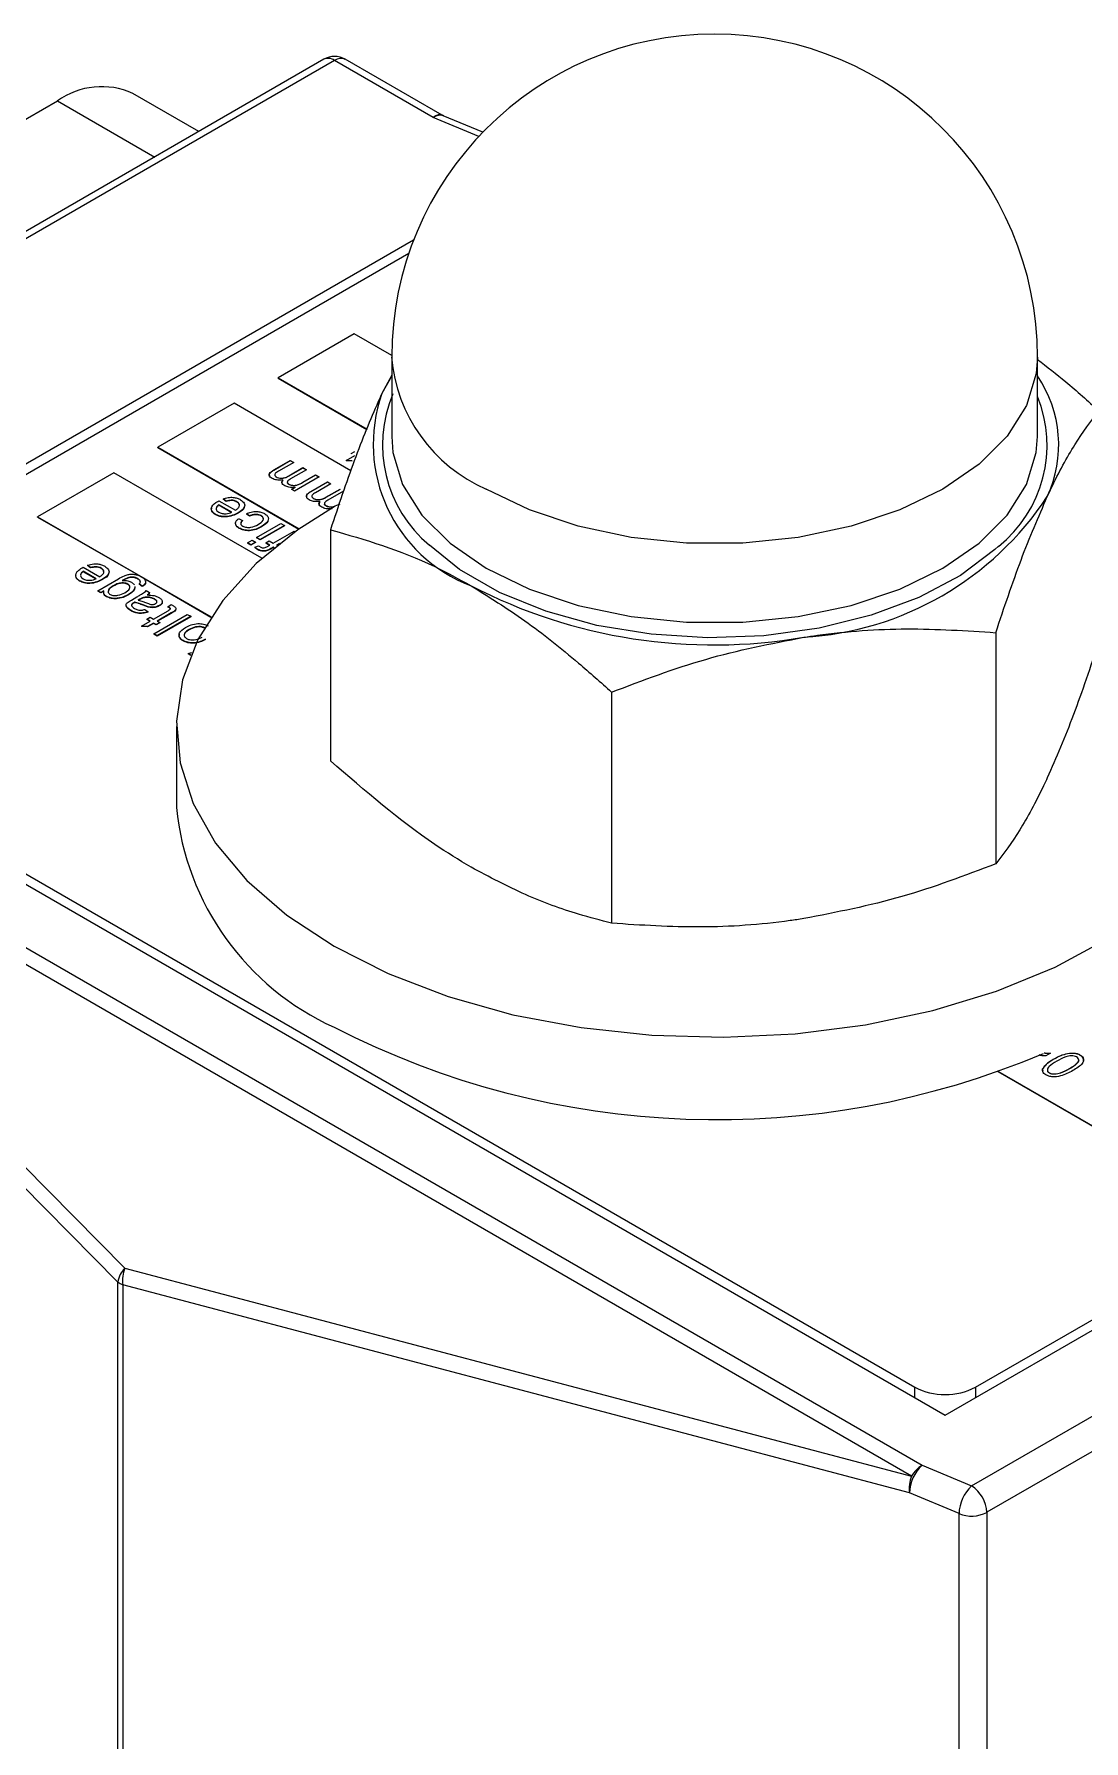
# Model space of a CAD drawing. Header units: millimetres. Extents: x 57 to 386, y 23 to 272.
# Drawn here: x 215.77 to 240.16, y 87.07 to 126.7 of the extents above; entities that cross this region are included whole.
import ezdxf

# ---------------------------------------------------------------- set-up
doc = ezdxf.new("R2010")
doc.units = ezdxf.units.MM

msp = doc.modelspace()

# ---------------------------------------------------------------- linework, layer by layer
at = {"color": 7, "lineweight": 5}
for p, q in [((222.501, 126.112), (201.288, 113.865)), ((222.751, 126.087), (201.538, 113.841)), ((225.042, 124.764), (222.751, 126.087)), ((225.252, 124.812), (223.001, 126.112)), ((219.599, 124.436), (218.066, 125.321)), ((200.053, 115.759), (216.316, 125.148)), ((225.28, 124.802), (225.26, 124.816)), ((226.194, 124.418), (225.277, 124.8)), ((224.588, 121.914), (207.131, 111.836)), ((224.475, 121.604), (208.262, 112.245)), ((223.21, 119.739), (221.443, 118.719)), ((224.078, 119.238), (223.21, 119.739)), ((224.078, 119.197), (224.078, 117.359)), ((239.078, 117.359), (239.078, 119.197)), ((221.443, 118.719), (223.507, 117.527)), ((221.443, 118.711), (221.443, 118.719)), ((221.443, 118.711), (223.504, 117.52)), ((224.078, 118.781), (223.851, 118.351)), ((224.078, 118.762), (223.851, 118.351)), ((220.417, 118.127), (218.65, 117.106)), ((223.129, 116.561), (220.417, 118.127)), ((218.65, 117.106), (221.931, 115.212)), ((218.65, 117.098), (218.65, 117.106)), ((218.65, 117.098), (221.925, 115.207)), ((223.019, 116.8), (223.221, 116.917)), ((223.14, 116.963), (223.221, 117.01)), ((223.14, 116.963), (223.14, 116.955)), ((217.624, 116.514), (215.856, 115.494)), ((221.066, 114.528), (217.624, 116.514)), ((221.338, 116.578), (221.724, 116.801)), ((221.724, 116.793), (221.338, 116.569)), ((221.338, 116.569), (221.338, 116.578)), ((221.805, 116.754), (221.449, 116.549)), ((221.689, 116.442), (222.017, 116.632)), ((222.017, 116.623), (221.689, 116.434)), ((221.724, 116.801), (221.805, 116.754)), ((221.724, 116.793), (221.724, 116.801)), ((221.798, 116.75), (221.724, 116.793)), ((222.098, 116.585), (221.731, 116.373)), ((222.017, 116.632), (222.098, 116.585)), ((222.017, 116.623), (222.017, 116.632)), ((222.091, 116.581), (222.017, 116.623)), ((223.16, 116.788), (223.019, 116.8)), ((223.019, 116.8), (223.019, 116.792)), ((223.16, 116.78), (223.019, 116.792)), ((221.399, 116.409), (221.399, 116.417)), ((221.551, 116.34), (221.551, 116.348)), ((221.689, 116.434), (221.689, 116.442)), ((221.69, 116.241), (221.69, 116.249)), ((221.755, 116.13), (221.834, 116.176)), ((221.825, 116.089), (221.755, 116.13)), ((221.834, 116.168), (221.762, 116.126)), ((222.391, 116.416), (221.825, 116.089)), ((221.834, 116.168), (221.834, 116.176)), ((222.017, 116.293), (222.31, 116.463)), ((222.31, 116.454), (222.017, 116.285)), ((222.017, 116.285), (222.017, 116.293)), ((222.2, 116.08), (222.586, 116.303)), ((222.586, 116.295), (222.2, 116.072)), ((222.31, 116.463), (222.391, 116.416)), ((222.31, 116.454), (222.31, 116.463)), ((222.384, 116.412), (222.31, 116.454)), ((222.667, 116.257), (222.311, 116.051)), ((222.551, 115.945), (222.879, 116.134)), ((222.879, 116.126), (222.551, 115.936)), ((222.586, 116.303), (222.667, 116.257)), ((222.586, 116.295), (222.586, 116.303)), ((222.66, 116.253), (222.586, 116.295)), ((220.039, 115.85), (220.065, 115.864)), ((220.065, 115.864), (220.449, 115.642)), ((220.362, 115.599), (220.065, 115.77)), ((220.065, 115.77), (220.065, 115.762)), ((220.354, 115.595), (220.065, 115.762)), ((220.237, 115.858), (220.166, 115.91)), ((220.166, 115.91), (220.166, 115.902)), ((220.237, 115.85), (220.166, 115.902)), ((220.237, 115.858), (220.237, 115.85)), ((220.485, 115.843), (220.485, 115.835)), ((222.2, 116.072), (222.2, 116.08)), ((222.26, 115.912), (222.26, 115.92)), ((222.413, 115.842), (222.413, 115.85)), ((222.551, 115.936), (222.551, 115.945)), ((222.552, 115.743), (222.552, 115.752)), ((222.96, 116.088), (222.593, 115.876)), ((215.856, 115.494), (219.882, 113.17)), ((215.856, 115.486), (215.856, 115.494)), ((215.856, 115.486), (218.226, 114.118)), ((219.98, 115.551), (219.98, 115.543)), ((220.514, 115.586), (220.514, 115.578)), ((220.522, 115.448), (220.613, 115.407)), ((220.613, 115.407), (220.613, 115.399)), ((220.775, 115.512), (220.704, 115.564)), ((220.704, 115.564), (220.704, 115.556)), ((220.775, 115.504), (220.704, 115.556)), ((220.775, 115.512), (220.775, 115.504)), ((220.94, 115.009), (221.505, 115.335)), ((221.045, 115.519), (221.045, 115.511)), ((221.505, 115.335), (221.586, 115.289)), ((220.538, 115.229), (220.538, 115.221)), ((220.727, 114.886), (220.839, 114.95)), ((220.839, 114.95), (220.919, 114.904)), ((220.94, 115.009), (220.94, 115.001)), ((221.02, 114.962), (220.94, 115.009)), ((221.02, 114.954), (220.94, 115.001)), ((221.586, 115.289), (221.02, 114.962)), ((221.586, 115.28), (221.02, 114.954)), ((221.02, 114.962), (221.02, 114.954)), ((221.057, 115.267), (221.057, 115.259)), ((221.155, 114.885), (221.236, 114.931)), ((221.236, 114.931), (221.326, 114.879)), ((221.326, 114.879), (221.811, 115.159)), ((221.586, 115.289), (221.586, 115.28)), ((221.811, 115.159), (221.836, 115.144)), ((222.655, 115.192), (222.655, 109.826)), ((220.727, 114.886), (220.727, 114.878)), ((220.808, 114.84), (220.727, 114.886)), ((220.808, 114.831), (220.727, 114.878)), ((220.919, 114.904), (220.808, 114.84)), ((220.919, 114.896), (220.808, 114.831)), ((220.808, 114.84), (220.808, 114.831)), ((220.902, 114.785), (220.987, 114.818)), ((220.902, 114.785), (220.902, 114.777)), ((220.919, 114.904), (220.919, 114.896)), ((220.97, 114.735), (220.97, 114.727)), ((220.987, 114.818), (221.036, 114.79)), ((221.246, 114.832), (221.155, 114.885)), ((221.155, 114.885), (221.155, 114.876)), ((221.239, 114.828), (221.155, 114.876)), ((221.193, 114.802), (221.246, 114.832)), ((221.326, 114.785), (221.268, 114.752)), ((221.326, 114.777), (221.268, 114.743)), ((221.268, 114.752), (221.268, 114.743)), ((221.35, 114.772), (221.326, 114.785)), ((221.326, 114.785), (221.326, 114.777)), ((221.344, 114.767), (221.326, 114.777)), ((221.47, 114.868), (221.407, 114.832)), ((221.407, 114.832), (221.417, 114.826)), ((221.433, 114.839), (221.414, 114.828)), ((216.848, 114.146), (216.848, 114.138)), ((216.889, 114.305), (216.914, 114.319)), ((216.914, 114.319), (217.298, 114.097)), ((217.212, 114.054), (216.914, 114.226)), ((216.914, 114.226), (216.914, 114.217)), ((217.212, 114.046), (216.914, 114.217)), ((217.086, 114.313), (217.015, 114.366)), ((217.015, 114.366), (217.015, 114.357)), ((217.086, 114.305), (217.015, 114.357)), ((217.086, 114.313), (217.086, 114.305)), ((217.334, 114.298), (217.334, 114.29)), ((216.829, 114.006), (216.829, 113.998)), ((217.25, 113.775), (217.735, 114.054)), ((217.321, 113.734), (217.25, 113.775)), ((217.25, 113.775), (217.25, 113.767)), ((217.321, 113.726), (217.25, 113.767)), ((217.393, 113.776), (217.321, 113.734)), ((217.393, 113.767), (217.321, 113.726)), ((217.321, 113.734), (217.321, 113.726)), ((217.363, 114.042), (217.363, 114.034)), ((217.61, 113.889), (217.61, 113.881)), ((217.951, 114.077), (217.951, 114.069)), ((217.953, 113.929), (217.953, 113.921)), ((218.035, 113.975), (218.104, 113.91)), ((218.109, 113.876), (218.113, 113.849)), ((218.109, 113.868), (218.113, 113.841)), ((218.113, 113.849), (218.113, 113.841)), ((218.184, 114.053), (218.184, 114.044)), ((218.281, 113.88), (218.21, 113.932)), ((218.21, 113.932), (218.21, 113.924)), ((218.281, 113.872), (218.21, 113.924)), ((218.28, 114.087), (219.879, 113.164)), ((218.281, 113.88), (218.281, 113.872)), ((218.375, 113.779), (218.456, 113.732)), ((218.456, 113.732), (218.456, 113.724)), ((217.457, 113.644), (217.457, 113.636)), ((217.965, 113.686), (217.965, 113.677)), ((218.013, 113.323), (218.013, 113.315)), ((218.032, 113.558), (218.159, 113.631)), ((218.112, 113.511), (218.089, 113.497)), ((218.112, 113.502), (218.089, 113.489)), ((218.089, 113.497), (218.089, 113.489)), ((218.112, 113.511), (218.112, 113.502)), ((218.227, 113.577), (218.193, 113.557)), ((218.227, 113.569), (218.193, 113.549)), ((218.227, 113.577), (218.227, 113.569)), ((218.307, 113.445), (218.307, 113.437)), ((218.344, 113.342), (218.415, 113.289)), ((218.57, 113.584), (218.57, 113.576)), ((218.681, 113.431), (218.681, 113.422)), ((218.883, 113.404), (218.954, 113.456)), ((218.918, 113.384), (218.883, 113.404)), ((218.883, 113.404), (218.883, 113.396)), ((218.918, 113.375), (218.883, 113.396)), ((218.918, 113.384), (218.918, 113.375)), ((218.954, 113.456), (219.013, 113.422)), ((218.267, 112.955), (218.469, 113.072)), ((218.408, 112.943), (218.267, 112.955)), ((218.267, 112.955), (218.267, 112.947)), ((218.408, 112.935), (218.267, 112.947)), ((218.388, 113.118), (218.469, 113.165)), ((218.469, 113.072), (218.388, 113.118)), ((218.388, 113.118), (218.388, 113.11)), ((218.462, 113.067), (218.388, 113.11)), ((218.55, 113.025), (218.408, 112.943)), ((218.55, 113.017), (218.408, 112.935)), ((218.408, 112.943), (218.408, 112.935)), ((218.415, 113.289), (218.415, 113.281)), ((218.469, 113.165), (218.55, 113.118)), ((218.55, 113.118), (218.884, 113.312)), ((218.61, 112.99), (218.55, 113.025)), ((218.55, 113.025), (218.55, 113.017)), ((218.61, 112.982), (218.55, 113.017)), ((218.553, 112.778), (219.33, 113.227)), ((218.691, 113.037), (218.61, 112.99)), ((218.691, 113.028), (218.61, 112.982)), ((218.61, 112.99), (218.61, 112.982)), ((218.953, 113.258), (218.63, 113.072)), ((218.63, 113.072), (218.691, 113.037)), ((219.411, 113.181), (218.633, 112.732)), ((219.411, 113.172), (218.633, 112.723)), ((218.953, 113.25), (218.637, 113.067)), ((218.691, 113.037), (218.691, 113.028)), ((218.953, 113.258), (218.953, 113.25)), ((219.33, 113.227), (219.411, 113.181)), ((219.411, 113.181), (219.411, 113.172)), ((218.553, 112.778), (218.553, 112.77)), ((218.633, 112.732), (218.553, 112.778)), ((218.633, 112.723), (218.553, 112.77)), ((218.633, 112.732), (218.633, 112.723)), ((219.232, 112.619), (219.232, 112.611)), ((219.374, 112.875), (219.374, 112.867)), ((238.11, 112.801), (238.11, 107.436)), ((219.352, 112.316), (219.437, 112.34)), ((219.413, 112.282), (219.352, 112.316)), ((219.352, 112.316), (219.352, 112.308)), ((219.41, 112.275), (219.352, 112.308)), ((207.131, 111.836), (236.933, 94.632)), ((204.689, 111.383), (217.88, 98.051)), ((236.153, 93.219), (204.689, 111.383)), ((204.932, 111.636), (236.397, 93.472)), ((208.262, 111.428), (236.226, 95.285)), ((229.187, 111.421), (229.187, 106.055)), ((217.718, 97.726), (204.527, 111.058)), ((219.078, 110.623), (219.078, 108.745)), ((236.933, 94.632), (256.025, 105.653)), ((237.548, 92.992), (258.866, 105.299)), ((237.64, 95.285), (254.894, 105.245)), ((259.219, 104.686), (237.901, 92.38)), ((239.38, 103.039), (239.269, 102.975)), ((239.197, 102.666), (239.197, 102.675)), ((239.197, 102.666), (239.202, 102.624)), ((239.444, 102.89), (239.444, 102.898)), ((239.818, 102.674), (239.818, 102.682)), ((240.071, 102.988), (240.071, 102.996)), ((238.16, 102.618), (243.255, 99.677)), ((238.16, 102.61), (243.255, 99.669)), ((239.356, 102.573), (239.356, 102.581)), ((217.88, 98.051), (236.153, 93.219)), ((217.718, 68.91), (217.718, 97.726)), ((217.831, 97.661), (217.831, 68.845)), ((236.104, 92.829), (217.831, 97.661)), ((236.397, 93.472), (237.548, 92.992)), ((237.255, 92.35), (236.104, 92.829)), ((237.255, 60.75), (237.255, 92.35)), ((237.901, 92.38), (237.901, 60.779))]:
    msp.add_line(p, q, dxfattribs=at)
at = {"color": 8, "lineweight": 5}
for p, q in [((216.316, 125.148), (218.574, 123.844)), ((226.103, 124.322), (225.042, 124.764)), ((236.226, 95.04), (236.226, 95.285)), ((237.64, 95.285), (237.64, 95.04))]:
    msp.add_line(p, q, dxfattribs=at)
at = {"color": 8, "lineweight": 5, "flags": 128}
msp.add_lwpolyline([(239.078, 119.197), (239.049, 118.819), (238.822, 118.076), (238.375, 117.367), (237.722, 116.713), (236.881, 116.135), (235.88, 115.65), (234.748, 115.273), (233.519, 115.014), (232.232, 114.883), (230.924, 114.883), (229.637, 115.014), (228.408, 115.273), (227.276, 115.65), (226.275, 116.135)], dxfattribs=at)
at = {"color": 7, "lineweight": 5, "flags": 128}
for points in [[(224.078, 117.359), (224.106, 116.982), (224.333, 116.239), (224.781, 115.53), (225.434, 114.876), (226.275, 114.298), (227.276, 113.813), (228.408, 113.435), (229.637, 113.177), (230.924, 113.046), (232.232, 113.046), (233.519, 113.177), (234.748, 113.435), (235.88, 113.813), (236.881, 114.298), (237.722, 114.876), (238.375, 115.53), (238.822, 116.239), (239.049, 116.982), (239.078, 117.359)], [(222.767, 115.742), (221.899, 115.189), (220.931, 114.404), (220.153, 113.551), (219.579, 112.645), (219.219, 111.704), (219.08, 110.744), (219.163, 109.781), (219.469, 108.833), (219.99, 107.917), (220.718, 107.05), (221.64, 106.246), (222.739, 105.52)], [(238.173, 114.806), (238.09, 114.729), (237.286, 114.129), (236.318, 113.615), (235.213, 113.204), (234.004, 112.906), (232.725, 112.731), (231.413, 112.682), (230.106, 112.763), (228.842, 112.969), (227.656, 113.297), (226.582, 113.735), (225.653, 114.271), (224.954, 114.833)], [(222.739, 105.52), (223.996, 104.886), (225.388, 104.354), (226.891, 103.933), (228.477, 103.632), (230.119, 103.456), (231.787, 103.408), (233.451, 103.488), (235.081, 103.696), (236.649, 104.027), (238.127, 104.477), (239.488, 105.035), (240.707, 105.694)]]:
    msp.add_lwpolyline(points, dxfattribs=at)
at = {"color": 7, "lineweight": 5}
for centre, radius, start, end in [((231.578, 119.197), 7.5, 0, 180), ((222.751, 125.679), 0.5, 60.0027, 119.9973), ((217.341, 123.717), 1.76, 65.6934, 125.6171), ((236.721, 117.161), 2.85, 335.0793, 34.1991), ((227.167, 117.179), 3.517, 160.5391, 249.2579), ((233.211, 119.984), 7.303, 273.4335, 326.5612), ((231.564, 124.797), 12.28, 242.6428, 279.7711), ((225.341, 109.374), 6.295, 185.7367, 245.5834), ((231.63, 120.969), 19.474, 242.8358, 292.9336), ((218.345, 97.617), 0.636, 136.8918, 170.054), ((218.643, 97.757), 0.817, 158.881, 186.691), ((218.008, 98.097), 0.47, 232.0459, 247.9594), ((236.933, 96.65), 1.537, 242.6093, 297.3904), ((236.916, 92.925), 0.817, 158.8798, 186.6927), ((237.008, 92.805), 0.904, 132.5276, 178.4794), ((236.774, 92.864), 0.715, 121.8735, 150.2581), ((238.159, 92.326), 0.904, 132.528, 178.4789), ((237.133, 92.345), 0.768, 2.606, 57.394), ((237.545, 93.075), 0.782, 248.2028, 297.1007)]:
    msp.add_arc(centre, radius, start, end, dxfattribs=at)
at = {"color": 8, "lineweight": 5}
for centre, radius, start, end in [((222.604, 125.882), 0.252, 54.3846, 114.3053), ((222.897, 125.882), 0.251, 65.6942, 125.6156), ((227.736, 119.503), 3.671, 184.7824, 246.5379), ((226.9, 117.16), 3.034, 157.0355, 230.1105), ((236.293, 117.151), 3.006, 308.7126, 22.113)]:
    msp.add_arc(centre, radius, start, end, dxfattribs=at)
for major_axis, ratio, start_param, end_param in [((0.197, 0.462), 0.479382, 6.216921, 7.010721), ((0.256, 0.433), 0.576712, 0.080386, 0.7975)]:
    msp.add_ellipse((225.042, 124.356), major_axis=major_axis, ratio=ratio, start_param=start_param, end_param=end_param, dxfattribs=at)
at = {"color": 7, "lineweight": 5}
for points, knots in [([(239.078, 119.142), (239.298, 118.974), (239.778, 118.606), (240.247, 118.182), (240.501, 117.952)], [0, 0, 0, 0, 0.457396, 1, 1, 1, 1]), ([(223.851, 118.351), (223.822, 118.289), (223.608, 117.821), (223.203, 116.822), (222.839, 115.738), (222.655, 115.192)], [0, 0, 0, 0, 0.0700856, 0.5307825, 1, 1, 1, 1]), ([(239.305, 115.96), (239.334, 116.02), (239.548, 116.477), (239.953, 117.222), (240.317, 117.707), (240.501, 117.952)], [0, 0, 0, 0, 0.0700853, 0.5307819, 1, 1, 1, 1]), ([(221.338, 116.569), (221.314, 116.554), (221.265, 116.523), (221.226, 116.475), (221.238, 116.448), (221.241, 116.441)], [0, 0, 0, 0, 0.434431, 0.865138, 1, 1, 1, 1]), ([(221.301, 116.38), (221.285, 116.391), (221.253, 116.412), (221.23, 116.454), (221.242, 116.516), (221.298, 116.552), (221.338, 116.578)], [0, 0, 0, 0, 0.187392, 0.374275, 0.56104, 1, 1, 1, 1]), ([(221.449, 116.549), (221.416, 116.53), (221.375, 116.507), (221.36, 116.469), (221.365, 116.443), (221.385, 116.428), (221.399, 116.417)], [0, 0, 0, 0, 0.500125, 0.625703, 0.751244, 1, 1, 1, 1]), ([(221.551, 116.348), (221.5, 116.343), (221.408, 116.335), (221.334, 116.366), (221.301, 116.38)], [0, 0, 0, 0, 0.560246, 1, 1, 1, 1]), ([(221.399, 116.417), (221.414, 116.41), (221.446, 116.394), (221.509, 116.387), (221.599, 116.395), (221.652, 116.423), (221.689, 116.442)], [0, 0, 0, 0, 0.186947, 0.373646, 0.560495, 1, 1, 1, 1]), ([(221.689, 116.434), (221.666, 116.422), (221.621, 116.397), (221.539, 116.378), (221.456, 116.383), (221.418, 116.4), (221.399, 116.409)], [0, 0, 0, 0, 0.281284, 0.560597, 0.780206, 1, 1, 1, 1]), ([(221.594, 116.211), (221.578, 116.222), (221.546, 116.243), (221.525, 116.281), (221.528, 116.317), (221.543, 116.338), (221.551, 116.348)], [0, 0, 0, 0, 0.280179, 0.559682, 0.779684, 1, 1, 1, 1]), ([(221.551, 116.34), (221.541, 116.327), (221.524, 116.306), (221.53, 116.284), (221.532, 116.277)], [0, 0, 0, 0, 0.64197, 1, 1, 1, 1]), ([(221.834, 116.176), (221.811, 116.174), (221.763, 116.168), (221.675, 116.176), (221.625, 116.198), (221.594, 116.211)], [0, 0, 0, 0, 0.280896, 0.561632, 1, 1, 1, 1]), ([(221.731, 116.373), (221.702, 116.355), (221.665, 116.333), (221.653, 116.297), (221.657, 116.273), (221.677, 116.259), (221.69, 116.249)], [0, 0, 0, 0, 0.4993, 0.6249, 0.750603, 1, 1, 1, 1]), ([(221.69, 116.241), (221.676, 116.25), (221.659, 116.261), (221.657, 116.276), (221.657, 116.278)], [0, 0, 0, 0, 0.842504, 1, 1, 1, 1]), ([(221.69, 116.249), (221.702, 116.243), (221.726, 116.231), (221.772, 116.221), (221.82, 116.219), (221.913, 116.234), (221.971, 116.267), (222.017, 116.293)], [0, 0, 0, 0, 0.125226, 0.250358, 0.375564, 0.500681, 1, 1, 1, 1]), ([(222.017, 116.285), (221.971, 116.259), (221.913, 116.226), (221.82, 116.211), (221.772, 116.213), (221.726, 116.223), (221.702, 116.235), (221.69, 116.241)], [0, 0, 0, 0, 0.499319, 0.624436, 0.749642, 0.874774, 1, 1, 1, 1]), ([(219.98, 115.551), (219.947, 115.577), (219.881, 115.628), (219.89, 115.749), (219.983, 115.811), (220.039, 115.85)], [0, 0, 0, 0, 0.279616, 0.559853, 1, 1, 1, 1]), ([(220.065, 115.77), (220.046, 115.757), (220.014, 115.733), (220.003, 115.703), (219.999, 115.69)], [0, 0, 0, 0, 0.56078, 1, 1, 1, 1]), ([(220.065, 115.762), (220.046, 115.749), (220.014, 115.725), (220.003, 115.695), (219.999, 115.682)], [0, 0, 0, 0, 0.56078, 1, 1, 1, 1]), ([(220.166, 115.91), (220.202, 115.921), (220.275, 115.944), (220.393, 115.947), (220.493, 115.926), (220.542, 115.901), (220.566, 115.889)], [0, 0, 0, 0, 0.280367, 0.559609, 0.779601, 1, 1, 1, 1]), ([(220.485, 115.843), (220.465, 115.852), (220.426, 115.871), (220.334, 115.88), (220.274, 115.866), (220.237, 115.858)], [0, 0, 0, 0, 0.28039, 0.560275, 1, 1, 1, 1]), ([(220.485, 115.835), (220.465, 115.844), (220.426, 115.863), (220.334, 115.872), (220.274, 115.858), (220.237, 115.85)], [0, 0, 0, 0, 0.28039, 0.560275, 1, 1, 1, 1]), ([(220.449, 115.642), (220.472, 115.658), (220.518, 115.691), (220.549, 115.748), (220.538, 115.804), (220.502, 115.83), (220.485, 115.843)], [0, 0, 0, 0, 0.281042, 0.560534, 0.780369, 1, 1, 1, 1]), ([(220.537, 115.769), (220.536, 115.777), (220.533, 115.802), (220.504, 115.822), (220.485, 115.835)], [0, 0, 0, 0, 0.336728, 1, 1, 1, 1]), ([(220.566, 115.889), (220.601, 115.863), (220.67, 115.812), (220.666, 115.689), (220.572, 115.625), (220.514, 115.586)], [0, 0, 0, 0, 0.2801064, 0.5599596, 1, 1, 1, 1]), ([(220.653, 115.727), (220.653, 115.72), (220.657, 115.662), (220.58, 115.617), (220.514, 115.578)], [0, 0, 0, 0, 0.133078, 1, 1, 1, 1]), ([(222.2, 116.072), (222.175, 116.057), (222.127, 116.026), (222.088, 115.977), (222.1, 115.95), (222.103, 115.944)], [0, 0, 0, 0, 0.434431, 0.865138, 1, 1, 1, 1]), ([(222.163, 115.883), (222.147, 115.893), (222.115, 115.915), (222.092, 115.956), (222.103, 116.019), (222.16, 116.055), (222.2, 116.08)], [0, 0, 0, 0, 0.187392, 0.374275, 0.56104, 1, 1, 1, 1]), ([(222.413, 115.85), (222.361, 115.846), (222.269, 115.837), (222.196, 115.869), (222.163, 115.883)], [0, 0, 0, 0, 0.560246, 1, 1, 1, 1]), ([(222.311, 116.051), (222.278, 116.033), (222.237, 116.01), (222.222, 115.972), (222.227, 115.946), (222.247, 115.93), (222.26, 115.92)], [0, 0, 0, 0, 0.500124, 0.625703, 0.751244, 1, 1, 1, 1]), ([(222.26, 115.92), (222.276, 115.912), (222.308, 115.897), (222.371, 115.889), (222.461, 115.898), (222.514, 115.925), (222.551, 115.945)], [0, 0, 0, 0, 0.186947, 0.373646, 0.560495, 1, 1, 1, 1]), ([(222.551, 115.936), (222.528, 115.924), (222.482, 115.9), (222.401, 115.88), (222.318, 115.885), (222.279, 115.903), (222.26, 115.912)], [0, 0, 0, 0, 0.281284, 0.560597, 0.780207, 1, 1, 1, 1]), ([(222.456, 115.714), (222.44, 115.724), (222.408, 115.745), (222.387, 115.783), (222.39, 115.82), (222.405, 115.84), (222.413, 115.85)], [0, 0, 0, 0, 0.280178, 0.559681, 0.779684, 1, 1, 1, 1]), ([(222.413, 115.842), (222.402, 115.829), (222.386, 115.809), (222.392, 115.787), (222.394, 115.779)], [0, 0, 0, 0, 0.641971, 1, 1, 1, 1]), ([(222.696, 115.679), (222.672, 115.676), (222.625, 115.671), (222.537, 115.678), (222.487, 115.7), (222.456, 115.714)], [0, 0, 0, 0, 0.280897, 0.561631, 1, 1, 1, 1]), ([(222.593, 115.876), (222.563, 115.858), (222.527, 115.835), (222.514, 115.8), (222.519, 115.775), (222.539, 115.761), (222.552, 115.752)], [0, 0, 0, 0, 0.4993, 0.6249, 0.750602, 1, 1, 1, 1]), ([(222.552, 115.743), (222.54, 115.751), (222.523, 115.763), (222.519, 115.778), (222.518, 115.783)], [0, 0, 0, 0, 0.655309, 1, 1, 1, 1]), ([(222.552, 115.752), (222.564, 115.745), (222.588, 115.733), (222.633, 115.723), (222.681, 115.722), (222.774, 115.737), (222.832, 115.77), (222.879, 115.796)], [0, 0, 0, 0, 0.1252267, 0.2503586, 0.3755642, 0.5006815, 1, 1, 1, 1]), ([(222.679, 115.715), (222.664, 115.715), (222.633, 115.715), (222.588, 115.725), (222.564, 115.737), (222.552, 115.743)], [0, 0, 0, 0, 0.32393, 0.661837, 1, 1, 1, 1]), ([(238.11, 112.801), (238.304, 113.382), (238.696, 114.556), (239.101, 115.489), (239.305, 115.96)], [0, 0, 0, 0, 0.4954582, 1, 1, 1, 1]), ([(219.98, 115.543), (219.945, 115.569), (219.884, 115.613), (219.896, 115.668), (219.901, 115.691)], [0, 0, 0, 0, 0.58012, 1, 1, 1, 1]), ([(220.514, 115.586), (220.472, 115.564), (220.388, 115.52), (220.234, 115.491), (220.084, 115.502), (220.015, 115.535), (219.98, 115.551)], [0, 0, 0, 0, 0.281031, 0.560319, 0.780132, 1, 1, 1, 1]), ([(220.514, 115.578), (220.472, 115.556), (220.388, 115.512), (220.234, 115.483), (220.084, 115.494), (220.015, 115.527), (219.98, 115.543)], [0, 0, 0, 0, 0.281031, 0.560319, 0.780132, 1, 1, 1, 1]), ([(219.999, 115.69), (219.998, 115.682), (219.998, 115.661), (220.017, 115.627), (220.046, 115.608), (220.06, 115.598)], [0, 0, 0, 0, 0.252195, 0.626118, 1, 1, 1, 1]), ([(220.06, 115.598), (220.085, 115.587), (220.135, 115.564), (220.225, 115.559), (220.304, 115.572), (220.343, 115.59), (220.362, 115.599)], [0, 0, 0, 0, 0.2794556, 0.5589589, 0.779198, 1, 1, 1, 1]), ([(220.538, 115.229), (220.513, 115.247), (220.462, 115.281), (220.446, 115.346), (220.472, 115.403), (220.506, 115.433), (220.522, 115.448)], [0, 0, 0, 0, 0.279758, 0.5588849, 0.7791911, 1, 1, 1, 1]), ([(220.538, 115.221), (220.511, 115.238), (220.468, 115.266), (220.463, 115.302), (220.461, 115.316)], [0, 0, 0, 0, 0.626732, 1, 1, 1, 1]), ([(220.613, 115.407), (220.602, 115.395), (220.579, 115.372), (220.568, 115.335), (220.582, 115.3), (220.606, 115.284), (220.618, 115.276)], [0, 0, 0, 0, 0.280574, 0.560143, 0.77998, 1, 1, 1, 1]), ([(220.613, 115.399), (220.601, 115.387), (220.581, 115.369), (220.578, 115.348), (220.577, 115.34)], [0, 0, 0, 0, 0.628428, 1, 1, 1, 1]), ([(220.618, 115.276), (220.645, 115.264), (220.701, 115.241), (220.846, 115.245), (220.923, 115.285), (220.975, 115.313)], [0, 0, 0, 0, 0.2496404, 0.4997459, 1, 1, 1, 1]), ([(220.704, 115.564), (220.74, 115.579), (220.813, 115.607), (220.935, 115.619), (221.047, 115.604), (221.1, 115.578), (221.126, 115.566)], [0, 0, 0, 0, 0.280643, 0.559968, 0.779932, 1, 1, 1, 1]), ([(221.045, 115.519), (221.029, 115.527), (220.997, 115.542), (220.937, 115.55), (220.869, 115.545), (220.816, 115.529), (220.784, 115.516), (220.775, 115.512)], [0, 0, 0, 0, 0.205457, 0.411896, 0.601044, 0.890647, 1, 1, 1, 1]), ([(221.045, 115.511), (221.023, 115.521), (220.978, 115.541), (220.872, 115.542), (220.812, 115.518), (220.775, 115.504)], [0, 0, 0, 0, 0.279727, 0.559622, 1, 1, 1, 1]), ([(220.975, 115.313), (221.023, 115.342), (221.083, 115.38), (221.102, 115.439), (221.098, 115.468), (221.079, 115.497), (221.057, 115.512), (221.045, 115.519)], [0, 0, 0, 0, 0.498499, 0.623918, 0.74931, 0.874601, 1, 1, 1, 1]), ([(221.097, 115.451), (221.096, 115.454), (221.095, 115.467), (221.079, 115.489), (221.056, 115.504), (221.045, 115.511)], [0, 0, 0, 0, 0.127748, 0.563687, 1, 1, 1, 1]), ([(221.126, 115.566), (221.15, 115.549), (221.197, 115.517), (221.221, 115.453), (221.199, 115.36), (221.116, 115.305), (221.057, 115.267)], [0, 0, 0, 0, 0.186999, 0.373864, 0.560951, 1, 1, 1, 1]), ([(221.207, 115.413), (221.205, 115.403), (221.195, 115.342), (221.12, 115.297), (221.057, 115.259)], [0, 0, 0, 0, 0.174675, 1, 1, 1, 1]), ([(221.057, 115.267), (221.016, 115.245), (220.935, 115.202), (220.786, 115.171), (220.64, 115.181), (220.572, 115.213), (220.538, 115.229)], [0, 0, 0, 0, 0.281142, 0.56039, 0.780098, 1, 1, 1, 1]), ([(221.057, 115.259), (221.016, 115.237), (220.935, 115.194), (220.786, 115.162), (220.64, 115.173), (220.572, 115.205), (220.538, 115.221)], [0, 0, 0, 0, 0.281142, 0.56039, 0.780098, 1, 1, 1, 1]), ([(222.655, 115.192), (223.458, 114.961), (224.535, 114.652), (225.64, 114.044), (225.921, 113.89)], [0, 0, 0, 0, 0.745921, 1, 1, 1, 1]), ([(220.97, 114.735), (220.956, 114.744), (220.931, 114.759), (220.911, 114.777), (220.902, 114.785)], [0, 0, 0, 0, 0.559879, 1, 1, 1, 1]), ([(220.97, 114.727), (220.956, 114.736), (220.931, 114.751), (220.911, 114.769), (220.902, 114.777)], [0, 0, 0, 0, 0.559879, 1, 1, 1, 1]), ([(221.268, 114.752), (221.245, 114.739), (221.199, 114.713), (221.111, 114.693), (221.027, 114.706), (220.989, 114.725), (220.97, 114.735)], [0, 0, 0, 0, 0.28149, 0.559633, 0.779236, 1, 1, 1, 1]), ([(221.268, 114.743), (221.245, 114.73), (221.199, 114.705), (221.111, 114.685), (221.027, 114.697), (220.989, 114.717), (220.97, 114.727)], [0, 0, 0, 0, 0.28149, 0.559633, 0.779236, 1, 1, 1, 1]), ([(221.036, 114.79), (221.047, 114.784), (221.065, 114.775), (221.095, 114.769), (221.142, 114.772), (221.17, 114.789), (221.193, 114.802)], [0, 0, 0, 0, 0.250677, 0.376485, 0.501611, 1, 1, 1, 1]), ([(216.829, 114.006), (216.806, 114.022), (216.759, 114.055), (216.735, 114.115), (216.743, 114.177), (216.792, 114.243), (216.853, 114.282), (216.889, 114.305)], [0, 0, 0, 0, 0.184436, 0.370554, 0.537359, 0.72616, 1, 1, 1, 1]), ([(216.829, 113.998), (216.794, 114.024), (216.733, 114.068), (216.745, 114.124), (216.75, 114.147)], [0, 0, 0, 0, 0.58012, 1, 1, 1, 1]), ([(216.914, 114.226), (216.896, 114.212), (216.863, 114.188), (216.853, 114.159), (216.848, 114.146)], [0, 0, 0, 0, 0.56078, 1, 1, 1, 1]), ([(216.914, 114.217), (216.896, 114.204), (216.863, 114.18), (216.853, 114.151), (216.848, 114.138)], [0, 0, 0, 0, 0.56078, 1, 1, 1, 1]), ([(216.853, 114.129), (216.855, 114.115), (216.859, 114.086), (216.892, 114.065), (216.91, 114.053)], [0, 0, 0, 0, 0.468916, 1, 1, 1, 1]), ([(217.015, 114.366), (217.062, 114.379), (217.137, 114.401), (217.253, 114.4), (217.343, 114.381), (217.391, 114.357), (217.416, 114.344)], [0, 0, 0, 0, 0.3568835, 0.5660724, 0.7751584, 1, 1, 1, 1]), ([(217.334, 114.298), (217.315, 114.307), (217.276, 114.326), (217.183, 114.335), (217.123, 114.322), (217.086, 114.313)], [0, 0, 0, 0, 0.28039, 0.560275, 1, 1, 1, 1]), ([(217.334, 114.29), (217.315, 114.299), (217.276, 114.318), (217.183, 114.327), (217.123, 114.313), (217.086, 114.305)], [0, 0, 0, 0, 0.28039, 0.560275, 1, 1, 1, 1]), ([(217.298, 114.097), (217.321, 114.114), (217.367, 114.146), (217.399, 114.203), (217.388, 114.259), (217.352, 114.285), (217.334, 114.298)], [0, 0, 0, 0, 0.2810424, 0.5605341, 0.7803693, 1, 1, 1, 1]), ([(217.386, 114.224), (217.385, 114.233), (217.382, 114.258), (217.353, 114.277), (217.334, 114.29)], [0, 0, 0, 0, 0.336729, 1, 1, 1, 1]), ([(217.416, 114.344), (217.45, 114.319), (217.519, 114.267), (217.515, 114.144), (217.421, 114.081), (217.363, 114.042)], [0, 0, 0, 0, 0.280106, 0.55996, 1, 1, 1, 1]), ([(217.502, 114.183), (217.502, 114.175), (217.506, 114.117), (217.43, 114.072), (217.363, 114.034)], [0, 0, 0, 0, 0.133078, 1, 1, 1, 1]), ([(217.735, 114.054), (217.778, 114.079), (217.845, 114.116), (217.95, 114.153), (218.039, 114.162), (218.125, 114.154), (218.202, 114.132), (218.243, 114.11), (218.263, 114.1)], [0, 0, 0, 0, 0.294422, 0.454114, 0.590689, 0.727196, 0.872907, 1, 1, 1, 1]), ([(217.363, 114.042), (217.321, 114.02), (217.237, 113.976), (217.083, 113.946), (216.934, 113.958), (216.864, 113.99), (216.829, 114.006)], [0, 0, 0, 0, 0.2810314, 0.5603186, 0.7801322, 1, 1, 1, 1]), ([(217.363, 114.034), (217.321, 114.011), (217.237, 113.968), (217.083, 113.938), (216.934, 113.949), (216.864, 113.982), (216.829, 113.998)], [0, 0, 0, 0, 0.2810314, 0.5603186, 0.7801322, 1, 1, 1, 1]), ([(216.91, 114.053), (216.934, 114.042), (216.984, 114.019), (217.075, 114.014), (217.153, 114.028), (217.192, 114.045), (217.212, 114.054)], [0, 0, 0, 0, 0.2794557, 0.5589591, 0.779198, 1, 1, 1, 1]), ([(217.457, 113.644), (217.442, 113.654), (217.412, 113.674), (217.387, 113.713), (217.391, 113.739), (217.393, 113.752)], [0, 0, 0, 0, 0.337707, 0.675351, 1, 1, 1, 1]), ([(217.457, 113.636), (217.442, 113.646), (217.412, 113.666), (217.387, 113.704), (217.391, 113.731), (217.393, 113.743)], [0, 0, 0, 0, 0.337707, 0.675351, 1, 1, 1, 1]), ([(217.61, 113.889), (217.564, 113.86), (217.496, 113.816), (217.489, 113.746), (217.511, 113.71), (217.532, 113.695), (217.543, 113.688)], [0, 0, 0, 0, 0.498911, 0.748822, 0.874409, 1, 1, 1, 1]), ([(217.61, 113.881), (217.559, 113.852), (217.5, 113.818), (217.5, 113.773), (217.5, 113.766)], [0, 0, 0, 0, 0.849225, 1, 1, 1, 1]), ([(217.543, 113.688), (217.555, 113.682), (217.58, 113.67), (217.642, 113.66), (217.757, 113.667), (217.83, 113.704), (217.878, 113.729)], [0, 0, 0, 0, 0.125381, 0.250874, 0.500946, 1, 1, 1, 1]), ([(217.953, 113.929), (217.938, 113.936), (217.907, 113.951), (217.844, 113.959), (217.77, 113.955), (217.687, 113.931), (217.638, 113.904), (217.61, 113.889)], [0, 0, 0, 0, 0.150178, 0.301495, 0.48247, 0.705077, 1, 1, 1, 1]), ([(217.953, 113.921), (217.941, 113.927), (217.916, 113.939), (217.853, 113.952), (217.733, 113.946), (217.659, 113.907), (217.61, 113.881)], [0, 0, 0, 0, 0.12558, 0.251075, 0.500724, 1, 1, 1, 1]), ([(217.951, 114.077), (217.939, 114.072), (217.915, 114.063), (217.873, 114.04), (217.842, 114.023), (217.822, 114.011)], [0, 0, 0, 0, 0.2508, 0.501194, 1, 1, 1, 1]), ([(217.951, 114.069), (217.925, 114.057), (217.88, 114.037), (217.839, 114.013), (217.822, 114.003)], [0, 0, 0, 0, 0.559648, 1, 1, 1, 1]), ([(217.822, 114.011), (217.866, 114.013), (217.946, 114.016), (218.008, 113.987), (218.035, 113.975)], [0, 0, 0, 0, 0.559748, 1, 1, 1, 1]), ([(217.878, 113.729), (217.924, 113.758), (217.993, 113.801), (218.006, 113.87), (217.986, 113.907), (217.964, 113.922), (217.953, 113.929)], [0, 0, 0, 0, 0.499555, 0.748983, 0.87449, 1, 1, 1, 1]), ([(218.184, 114.053), (218.166, 114.062), (218.13, 114.081), (218.065, 114.094), (218.002, 114.092), (217.968, 114.082), (217.951, 114.077)], [0, 0, 0, 0, 0.280482, 0.559804, 0.779685, 1, 1, 1, 1]), ([(218.184, 114.044), (218.166, 114.054), (218.13, 114.072), (218.065, 114.086), (218.002, 114.084), (217.968, 114.074), (217.951, 114.069)], [0, 0, 0, 0, 0.280482, 0.559804, 0.779685, 1, 1, 1, 1]), ([(217.994, 113.838), (217.997, 113.849), (218.003, 113.869), (217.985, 113.899), (217.964, 113.914), (217.953, 113.921)], [0, 0, 0, 0, 0.367774, 0.683883, 1, 1, 1, 1]), ([(218.113, 113.849), (218.099, 113.815), (218.073, 113.753), (217.998, 113.706), (217.965, 113.686)], [0, 0, 0, 0, 0.55842, 1, 1, 1, 1]), ([(218.113, 113.841), (218.099, 113.806), (218.073, 113.744), (217.998, 113.698), (217.965, 113.677)], [0, 0, 0, 0, 0.55842, 1, 1, 1, 1]), ([(218.159, 113.631), (218.186, 113.647), (218.23, 113.672), (218.291, 113.709), (218.34, 113.741), (218.363, 113.766), (218.375, 113.779)], [0, 0, 0, 0, 0.340083, 0.560136, 0.780066, 1, 1, 1, 1]), ([(218.21, 113.932), (218.222, 113.943), (218.246, 113.964), (218.244, 114.012), (218.207, 114.037), (218.184, 114.053)], [0, 0, 0, 0, 0.280942, 0.560181, 1, 1, 1, 1]), ([(218.239, 113.985), (218.24, 113.988), (218.241, 114.012), (218.21, 114.029), (218.184, 114.044)], [0, 0, 0, 0, 0.144125, 1, 1, 1, 1]), ([(218.263, 114.1), (218.291, 114.082), (218.337, 114.052), (218.366, 113.999), (218.364, 113.955), (218.334, 113.913), (218.3, 113.891), (218.281, 113.88)], [0, 0, 0, 0, 0.29331, 0.470411, 0.648512, 0.811046, 1, 1, 1, 1]), ([(218.355, 113.991), (218.359, 113.983), (218.372, 113.958), (218.344, 113.913), (218.302, 113.885), (218.281, 113.872)], [0, 0, 0, 0, 0.171805, 0.585122, 1, 1, 1, 1]), ([(218.456, 113.732), (218.447, 113.721), (218.432, 113.701), (218.408, 113.683), (218.398, 113.676)], [0, 0, 0, 0, 0.559735, 1, 1, 1, 1]), ([(218.456, 113.724), (218.447, 113.713), (218.434, 113.695), (218.414, 113.68), (218.407, 113.675)], [0, 0, 0, 0, 0.6487437, 1, 1, 1, 1]), ([(225.921, 113.89), (226.339, 113.63), (227.18, 113.107), (228.269, 112.239), (228.932, 111.648), (229.187, 111.421)], [0, 0, 0, 0, 0.377872, 0.761107, 1, 1, 1, 1]), ([(217.965, 113.686), (217.907, 113.658), (217.822, 113.616), (217.684, 113.594), (217.588, 113.598), (217.511, 113.616), (217.473, 113.636), (217.457, 113.644)], [0, 0, 0, 0, 0.389173, 0.576136, 0.731815, 0.887471, 1, 1, 1, 1]), ([(217.965, 113.677), (217.924, 113.657), (217.844, 113.616), (217.701, 113.585), (217.558, 113.59), (217.49, 113.621), (217.457, 113.636)], [0, 0, 0, 0, 0.280963, 0.561025, 0.780332, 1, 1, 1, 1]), ([(218.013, 113.323), (217.984, 113.342), (217.938, 113.37), (217.909, 113.42), (217.906, 113.459), (217.948, 113.509), (217.997, 113.537), (218.032, 113.558)], [0, 0, 0, 0, 0.27257, 0.416567, 0.560945, 0.692724, 1, 1, 1, 1]), ([(218.013, 113.315), (217.98, 113.333), (217.93, 113.362), (217.924, 113.401), (217.922, 113.415)], [0, 0, 0, 0, 0.6641213, 1, 1, 1, 1]), ([(218.415, 113.289), (218.379, 113.277), (218.306, 113.252), (218.147, 113.254), (218.064, 113.297), (218.013, 113.323)], [0, 0, 0, 0, 0.281166, 0.560259, 1, 1, 1, 1]), ([(218.089, 113.497), (218.082, 113.493), (218.069, 113.485), (218.05, 113.47), (218.037, 113.454), (218.036, 113.443), (218.036, 113.44)], [0, 0, 0, 0, 0.25202, 0.504489, 0.849766, 1, 1, 1, 1]), ([(218.089, 113.489), (218.074, 113.48), (218.046, 113.464), (218.039, 113.441), (218.036, 113.431)], [0, 0, 0, 0, 0.5618753, 1, 1, 1, 1]), ([(218.036, 113.44), (218.043, 113.423), (218.054, 113.394), (218.09, 113.372), (218.106, 113.363)], [0, 0, 0, 0, 0.557503, 1, 1, 1, 1]), ([(218.106, 113.363), (218.13, 113.35), (218.166, 113.331), (218.227, 113.319), (218.285, 113.323), (218.322, 113.334), (218.344, 113.342)], [0, 0, 0, 0, 0.362648, 0.537504, 0.713768, 1, 1, 1, 1]), ([(218.307, 113.445), (218.291, 113.451), (218.261, 113.464), (218.198, 113.488), (218.146, 113.502), (218.112, 113.511)], [0, 0, 0, 0, 0.2504679, 0.5009697, 1, 1, 1, 1]), ([(218.307, 113.437), (218.272, 113.451), (218.211, 113.476), (218.142, 113.495), (218.112, 113.502)], [0, 0, 0, 0, 0.560294, 1, 1, 1, 1]), ([(218.193, 113.557), (218.23, 113.548), (218.295, 113.53), (218.354, 113.507), (218.38, 113.496)], [0, 0, 0, 0, 0.559629, 1, 1, 1, 1]), ([(218.57, 113.584), (218.542, 113.598), (218.485, 113.624), (218.378, 113.633), (218.289, 113.611), (218.248, 113.588), (218.227, 113.577)], [0, 0, 0, 0, 0.280047, 0.559154, 0.778813, 1, 1, 1, 1]), ([(218.57, 113.576), (218.542, 113.589), (218.485, 113.616), (218.378, 113.625), (218.289, 113.603), (218.248, 113.58), (218.227, 113.569)], [0, 0, 0, 0, 0.280047, 0.559154, 0.778813, 1, 1, 1, 1]), ([(218.681, 113.431), (218.65, 113.417), (218.587, 113.389), (218.438, 113.388), (218.357, 113.424), (218.307, 113.445)], [0, 0, 0, 0, 0.279756, 0.55917, 1, 1, 1, 1]), ([(218.681, 113.422), (218.65, 113.408), (218.587, 113.38), (218.438, 113.38), (218.357, 113.415), (218.307, 113.437)], [0, 0, 0, 0, 0.279756, 0.55917, 1, 1, 1, 1]), ([(218.38, 113.496), (218.396, 113.489), (218.43, 113.475), (218.478, 113.459), (218.524, 113.455), (218.561, 113.46), (218.583, 113.468), (218.594, 113.474), (218.595, 113.475)], [0, 0, 0, 0, 0.2518242, 0.518754, 0.6718634, 0.8254412, 0.9676462, 1, 1, 1, 1]), ([(218.398, 113.676), (218.454, 113.674), (218.555, 113.672), (218.634, 113.636), (218.669, 113.621)], [0, 0, 0, 0, 0.560331, 1, 1, 1, 1]), ([(218.595, 113.475), (218.604, 113.481), (218.622, 113.493), (218.63, 113.516), (218.621, 113.55), (218.591, 113.57), (218.57, 113.584)], [0, 0, 0, 0, 0.1869999, 0.37396, 0.5612049, 1, 1, 1, 1]), ([(218.625, 113.518), (218.624, 113.523), (218.62, 113.545), (218.593, 113.562), (218.57, 113.576)], [0, 0, 0, 0, 0.1886735, 1, 1, 1, 1]), ([(218.669, 113.621), (218.692, 113.605), (218.737, 113.575), (218.758, 113.518), (218.735, 113.467), (218.699, 113.443), (218.681, 113.431)], [0, 0, 0, 0, 0.280434, 0.559539, 0.779451, 1, 1, 1, 1]), ([(218.743, 113.526), (218.746, 113.519), (218.756, 113.497), (218.733, 113.458), (218.698, 113.434), (218.681, 113.422)], [0, 0, 0, 0, 0.181492, 0.590154, 1, 1, 1, 1]), ([(218.884, 113.312), (218.889, 113.315), (218.9, 113.32), (218.919, 113.332), (218.93, 113.343), (218.937, 113.35)], [0, 0, 0, 0, 0.252463, 0.5049512, 1, 1, 1, 1]), ([(218.937, 113.35), (218.938, 113.354), (218.941, 113.36), (218.934, 113.373), (218.924, 113.379), (218.918, 113.384)], [0, 0, 0, 0, 0.279793, 0.560668, 1, 1, 1, 1]), ([(218.938, 113.355), (218.937, 113.357), (218.934, 113.365), (218.925, 113.371), (218.918, 113.375)], [0, 0, 0, 0, 0.324775, 1, 1, 1, 1]), ([(219.013, 113.422), (219.032, 113.409), (219.061, 113.391), (219.071, 113.358), (219.052, 113.309), (218.997, 113.281), (218.953, 113.258)], [0, 0, 0, 0, 0.249543, 0.374826, 0.499954, 1, 1, 1, 1]), ([(219.064, 113.362), (219.066, 113.358), (219.07, 113.346), (219.05, 113.3), (218.997, 113.272), (218.953, 113.25)], [0, 0, 0, 0, 0.094243, 0.275528, 1, 1, 1, 1]), ([(218.415, 113.281), (218.379, 113.269), (218.306, 113.244), (218.147, 113.246), (218.064, 113.289), (218.013, 113.315)], [0, 0, 0, 0, 0.281166, 0.560259, 1, 1, 1, 1]), ([(219.287, 112.919), (219.329, 112.941), (219.412, 112.985), (219.564, 113.017), (219.714, 113.006), (219.784, 112.974), (219.818, 112.957)], [0, 0, 0, 0, 0.281145, 0.560352, 0.780106, 1, 1, 1, 1]), ([(219.735, 112.912), (219.715, 112.921), (219.674, 112.94), (219.595, 112.945), (219.485, 112.933), (219.419, 112.899), (219.374, 112.875)], [0, 0, 0, 0, 0.186498, 0.373358, 0.560435, 1, 1, 1, 1]), ([(219.735, 112.904), (219.715, 112.913), (219.674, 112.931), (219.595, 112.937), (219.485, 112.925), (219.419, 112.891), (219.374, 112.867)], [0, 0, 0, 0, 0.186498, 0.373358, 0.560435, 1, 1, 1, 1]), ([(219.232, 112.619), (219.199, 112.645), (219.133, 112.696), (219.138, 112.817), (219.231, 112.88), (219.287, 112.919)], [0, 0, 0, 0, 0.279822, 0.560066, 1, 1, 1, 1]), ([(219.232, 112.611), (219.197, 112.637), (219.135, 112.682), (219.146, 112.738), (219.15, 112.763)], [0, 0, 0, 0, 0.570578, 1, 1, 1, 1]), ([(219.758, 112.654), (219.716, 112.632), (219.634, 112.589), (219.483, 112.559), (219.335, 112.571), (219.267, 112.603), (219.232, 112.619)], [0, 0, 0, 0, 0.281097, 0.560284, 0.780085, 1, 1, 1, 1]), ([(219.758, 112.646), (219.716, 112.624), (219.634, 112.581), (219.483, 112.551), (219.335, 112.563), (219.267, 112.595), (219.232, 112.611)], [0, 0, 0, 0, 0.281097, 0.560284, 0.780085, 1, 1, 1, 1]), ([(219.374, 112.875), (219.347, 112.859), (219.294, 112.826), (219.252, 112.767), (219.259, 112.707), (219.297, 112.678), (219.316, 112.664)], [0, 0, 0, 0, 0.281214, 0.56071, 0.780518, 1, 1, 1, 1]), ([(219.374, 112.867), (219.348, 112.851), (219.296, 112.818), (219.252, 112.764), (219.261, 112.731), (219.264, 112.72)], [0, 0, 0, 0, 0.401983, 0.801509, 1, 1, 1, 1]), ([(219.316, 112.664), (219.336, 112.655), (219.376, 112.636), (219.455, 112.631), (219.566, 112.643), (219.631, 112.677), (219.677, 112.7)], [0, 0, 0, 0, 0.186565, 0.373377, 0.560378, 1, 1, 1, 1]), ([(229.187, 111.421), (229.912, 111.696), (231.374, 112.251), (232.886, 112.546), (233.648, 112.694)], [0, 0, 0, 0, 0.495458, 1, 1, 1, 1]), ([(233.648, 112.694), (233.754, 112.71), (234.555, 112.829), (236.065, 112.935), (237.424, 112.846), (238.11, 112.801)], [0, 0, 0, 0, 0.070086, 0.530783, 1, 1, 1, 1]), ([(240.501, 112.587), (240.307, 112.005), (239.915, 110.832), (239.51, 109.899), (239.305, 109.428)], [0, 0, 0, 0, 0.495458, 1, 1, 1, 1]), ([(225.921, 107.357), (225.64, 107.527), (224.535, 108.196), (223.458, 109.13), (222.655, 109.826)], [0, 0, 0, 0, 0.254079, 1, 1, 1, 1]), ([(239.305, 109.428), (239.277, 109.367), (239.062, 108.91), (238.658, 108.166), (238.294, 107.681), (238.11, 107.436)], [0, 0, 0, 0, 0.0700855, 0.530782, 1, 1, 1, 1]), ([(238.11, 107.436), (237.385, 107.16), (235.923, 106.605), (234.411, 106.311), (233.648, 106.162)], [0, 0, 0, 0, 0.495458, 1, 1, 1, 1]), ([(229.187, 106.055), (228.932, 106.122), (228.275, 106.295), (227.186, 106.684), (226.344, 107.132), (225.921, 107.357)], [0, 0, 0, 0, 0.238894, 0.617064, 1, 1, 1, 1]), ([(233.648, 106.162), (233.543, 106.146), (232.742, 106.028), (231.232, 105.922), (229.873, 106.01), (229.187, 106.055)], [0, 0, 0, 0, 0.070085, 0.530782, 1, 1, 1, 1]), ([(239.231, 103.048), (239.25, 103.045), (239.298, 103.036), (239.349, 103.038), (239.38, 103.039)], [0, 0, 0, 0, 0.381569, 1, 1, 1, 1]), ([(239.38, 103.031), (239.34, 103.029), (239.289, 103.027), (239.242, 103.038), (239.232, 103.04)], [0, 0, 0, 0, 0.786359, 1, 1, 1, 1]), ([(239.444, 102.898), (239.534, 102.946), (239.667, 103.018), (239.882, 103.051), (240.002, 103.031), (240.048, 103.008), (240.071, 102.996)], [0, 0, 0, 0, 0.500576, 0.749454, 0.874607, 1, 1, 1, 1]), ([(240.071, 102.988), (240.048, 103), (240.002, 103.023), (239.882, 103.043), (239.667, 103.01), (239.534, 102.938), (239.444, 102.89)], [0, 0, 0, 0, 0.125393, 0.250546, 0.499424, 1, 1, 1, 1]), ([(239.269, 102.975), (239.227, 102.974), (239.169, 102.972), (239.126, 102.992), (239.114, 102.997)], [0, 0, 0, 0, 0.733308, 1, 1, 1, 1]), ([(239.272, 102.536), (239.241, 102.559), (239.186, 102.601), (239.193, 102.652), (239.197, 102.675)], [0, 0, 0, 0, 0.558636, 1, 1, 1, 1]), ([(239.197, 102.675), (239.229, 102.721), (239.286, 102.805), (239.396, 102.87), (239.444, 102.898)], [0, 0, 0, 0, 0.558096, 1, 1, 1, 1]), ([(239.444, 102.89), (239.383, 102.853), (239.273, 102.789), (239.22, 102.704), (239.197, 102.666)], [0, 0, 0, 0, 0.561155, 1, 1, 1, 1]), ([(239.899, 102.635), (239.809, 102.587), (239.676, 102.515), (239.461, 102.482), (239.341, 102.502), (239.295, 102.525), (239.272, 102.536)], [0, 0, 0, 0, 0.500579, 0.749494, 0.874632, 1, 1, 1, 1]), ([(239.525, 102.851), (239.459, 102.813), (239.361, 102.757), (239.3, 102.667), (239.313, 102.612), (239.342, 102.591), (239.356, 102.581)], [0, 0, 0, 0, 0.501716, 0.750127, 0.875131, 1, 1, 1, 1]), ([(239.356, 102.581), (239.375, 102.573), (239.411, 102.557), (239.505, 102.553), (239.656, 102.589), (239.753, 102.645), (239.818, 102.682)], [0, 0, 0, 0, 0.12462, 0.249617, 0.498357, 1, 1, 1, 1]), ([(239.818, 102.674), (239.753, 102.636), (239.656, 102.581), (239.505, 102.545), (239.411, 102.549), (239.375, 102.565), (239.356, 102.573)], [0, 0, 0, 0, 0.501643, 0.750383, 0.87538, 1, 1, 1, 1]), ([(239.987, 102.951), (239.969, 102.96), (239.932, 102.976), (239.838, 102.98), (239.687, 102.944), (239.59, 102.888), (239.525, 102.851)], [0, 0, 0, 0, 0.124627, 0.249615, 0.498369, 1, 1, 1, 1]), ([(239.818, 102.682), (239.883, 102.72), (239.981, 102.776), (240.042, 102.865), (240.031, 102.92), (240.002, 102.941), (239.987, 102.951)], [0, 0, 0, 0, 0.5016874, 0.7501319, 0.875127, 1, 1, 1, 1]), ([(240.029, 102.895), (240.032, 102.887), (240.044, 102.853), (239.977, 102.767), (239.882, 102.711), (239.818, 102.674)], [0, 0, 0, 0, 0.0933955, 0.3936639, 1, 1, 1, 1]), ([(240.071, 102.996), (240.091, 102.983), (240.13, 102.956), (240.153, 102.904), (240.149, 102.851), (240.091, 102.751), (239.984, 102.687), (239.899, 102.635)], [0, 0, 0, 0, 0.1249965, 0.2499705, 0.3751675, 0.5004107, 1, 1, 1, 1]), ([(240.145, 102.851), (240.148, 102.866), (240.153, 102.898), (240.129, 102.948), (240.09, 102.975), (240.071, 102.988)], [0, 0, 0, 0, 0.301855, 0.650896, 1, 1, 1, 1]), ([(239.356, 102.573), (239.341, 102.583), (239.318, 102.598), (239.315, 102.616), (239.314, 102.622)], [0, 0, 0, 0, 0.707943, 1, 1, 1, 1])]:
    msp.add_open_spline(points, degree=3, knots=knots, dxfattribs=at)

doc.saveas('drawing.dxf')
